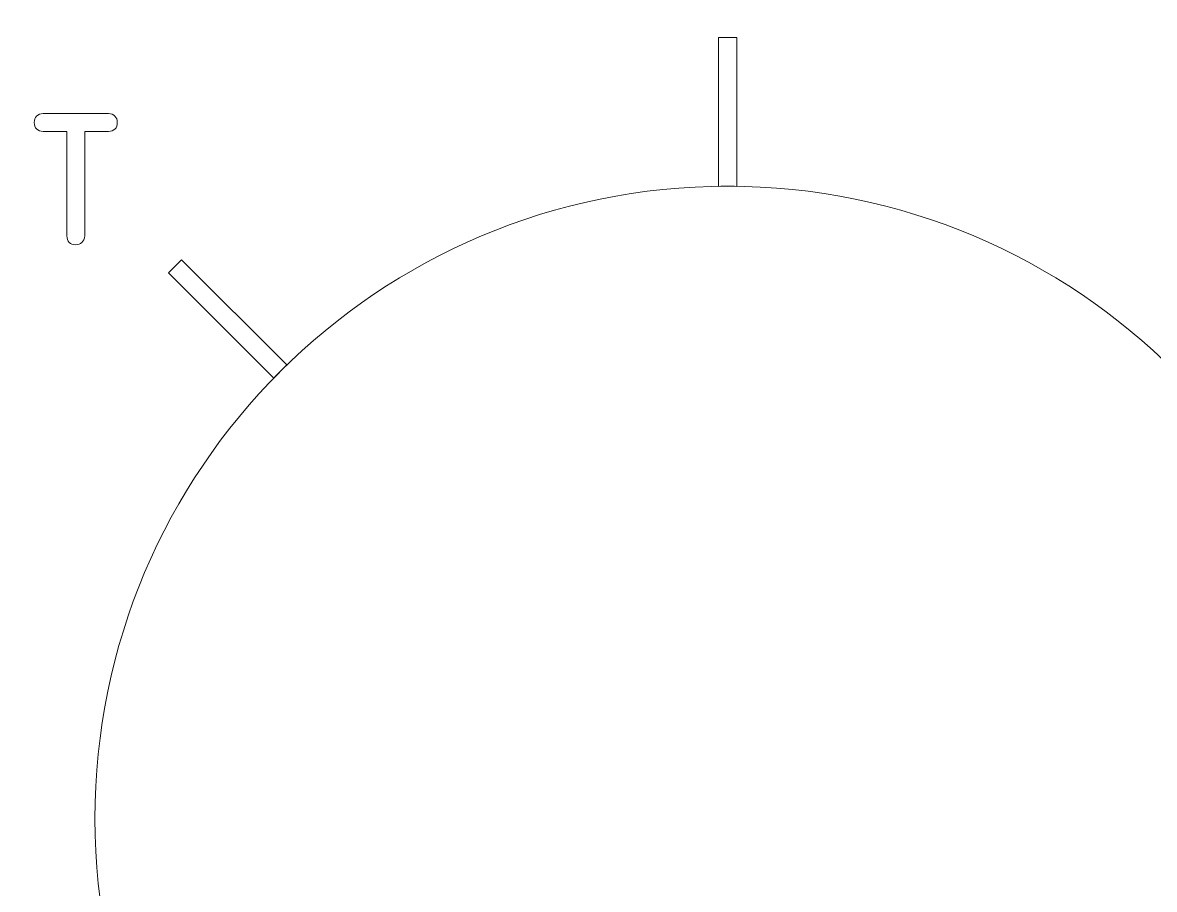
# Model space of a CAD drawing. Header units: millimetres. Extents: x -166 to 342, y -77 to 132.
# Drawn here: x 88.63 to 119.03, y -36.34 to -13.05 of the extents above; entities that cross this region are included whole.
import ezdxf

# ---------------------------------------------------------------- set-up
doc = ezdxf.new("R2010")
doc.units = ezdxf.units.MM
doc.header["$MEASUREMENT"] = 0
doc.layers.add('Engrave', color=7, linetype='Continuous')
doc.layers.add('Front', color=7, linetype='Continuous')

msp = doc.modelspace()

# ---------------------------------------------------------------- linework, layer by layer
at = {"layer": 'Engrave', "color": 225, "lineweight": 9}
msp.add_open_spline([(107.3189, -17.4459), (107.3189, -17.4459), (107.3189, -13.4427), (107.3189, -13.4427), (107.3189, -13.4427), (107.3189, -13.4427), (107.8189, -13.4427), (107.8189, -13.4427), (107.8189, -13.4427), (107.8189, -13.4427), (107.8189, -17.4459), (107.8189, -17.4459), (107.8189, -17.4459), (107.7356, -17.4447), (107.6524, -17.4427), (107.5688, -17.4427), (107.5688, -17.4427), (107.4852, -17.4427), (107.4021, -17.4447), (107.3189, -17.4459)], degree=3, knots=[0, 0, 0, 0, 0.1666667, 0.1666667, 0.1666667, 0.1666667, 0.3333333, 0.3333333, 0.3333333, 0.3333333, 0.5, 0.5, 0.5, 0.5, 0.6666667, 0.6666667, 0.6666667, 0.6666667, 1, 1, 1, 1], dxfattribs=at)
at = {"layer": 'Engrave', "color": 140, "lineweight": 9}
for points, knots in [([(89.8132, -18.7737), (89.8132, -18.7737), (89.8132, -15.9727), (89.8132, -15.9727), (89.8132, -15.9727), (89.8132, -15.9727), (89.1812, -15.9727), (89.1812, -15.9727), (89.1812, -15.9727), (89.0206, -15.9604), (88.9401, -15.8793), (88.9407, -15.7311), (88.9407, -15.7311), (88.9413, -15.5823), (89.0218, -15.5006), (89.1812, -15.4871), (89.1812, -15.4871), (89.1812, -15.4871), (90.9297, -15.4871), (90.9297, -15.4871), (90.9297, -15.4871), (91.0879, -15.4994), (91.1678, -15.5812), (91.1684, -15.7311), (91.1684, -15.7311), (91.169, -15.8804), (91.0891, -15.9616), (90.9297, -15.9727), (90.9297, -15.9727), (90.9297, -15.9727), (90.2994, -15.9727), (90.2994, -15.9727), (90.2994, -15.9727), (90.2994, -15.9727), (90.2994, -18.7737), (90.2994, -18.7737), (90.2994, -18.7737), (90.273, -18.9366), (90.1883, -19.0172), (90.0449, -19.0148), (90.0449, -19.0148), (89.902, -19.0124), (89.825, -18.9319), (89.8132, -18.7737)], [0, 0, 0, 0, 0.0833333, 0.0833333, 0.0833333, 0.0833333, 0.1666667, 0.1666667, 0.1666667, 0.1666667, 0.25, 0.25, 0.25, 0.25, 0.3333333, 0.3333333, 0.3333333, 0.3333333, 0.4166667, 0.4166667, 0.4166667, 0.4166667, 0.5, 0.5, 0.5, 0.5, 0.5833333, 0.5833333, 0.5833333, 0.5833333, 0.6666667, 0.6666667, 0.6666667, 0.6666667, 0.75, 0.75, 0.75, 0.75, 0.8333333, 0.8333333, 0.8333333, 0.8333333, 1, 1, 1, 1]), ([(95.3741, -22.6015), (95.3741, -22.6015), (92.5429, -19.7703), (92.5429, -19.7703), (92.5429, -19.7703), (92.5429, -19.7703), (92.8965, -19.4167), (92.8965, -19.4167), (92.8965, -19.4167), (92.8965, -19.4167), (95.7276, -22.2478), (95.7276, -22.2478), (95.7276, -22.2478), (95.608, -22.3639), (95.4902, -22.4819), (95.3741, -22.6015)], [0, 0, 0, 0, 0.2, 0.2, 0.2, 0.2, 0.4, 0.4, 0.4, 0.4, 0.6, 0.6, 0.6, 0.6, 1, 1, 1, 1])]:
    msp.add_open_spline(points, degree=3, knots=knots, dxfattribs=at)
at = {"layer": 'Front', "color": 250, "lineweight": 9}
for points, knots in [([(152.6833, 132.2633), (152.6833, 132.2633), (81.6274, 132.2633), (81.6274, 132.2633), (81.6274, 132.2633), (81.0774, 132.2633), (80.6286, 131.8152), (80.6275, 131.2654), (80.6275, 131.2654), (80.6275, 131.2654), (80.618, 126.7054), (80.618, 126.7054), (80.618, 126.7054), (80.6178, 123.3068), (77.862, 120.5503), (74.4633, 120.5503), (74.4633, 120.5503), (74.4329, 120.5503), (74.4029, 120.5509), (74.3728, 120.5515), (74.3728, 120.5515), (74.3728, 120.5515), (74.3726, 120.5503), (74.3726, 120.5503), (74.3726, 120.5503), (74.3726, 120.5503), (70.5681, 120.5503), (70.5681, 120.5503), (70.5681, 120.5503), (70.0176, 120.5503), (69.5688, 120.1016), (69.5683, 119.5513), (69.5683, 119.5513), (69.5682, 66.8239), (69.5684, -17.0402), (69.5684, -64.3556), (69.5684, -64.3556), (69.5688, -64.9059), (70.0178, -65.3547), (70.5683, -65.3547), (70.5683, -65.3547), (70.5683, -65.3547), (74.0973, -65.3547), (74.0973, -65.3547), (74.0973, -65.3547), (74.0973, -65.3547), (74.0973, -65.3565), (74.0973, -65.3565), (74.0973, -65.3565), (74.1273, -65.3555), (74.1576, -65.3547), (74.1879, -65.3547), (74.1879, -65.3547), (77.5863, -65.3547), (80.3426, -68.1108), (80.3426, -71.5095), (80.3426, -71.5095), (80.3426, -71.5095), (80.3443, -75.837), (80.3443, -75.837), (80.3443, -75.837), (80.3445, -76.388), (80.7937, -76.8367), (81.3444, -76.8367), (81.3444, -76.8367), (81.3444, -76.8367), (159.3139, -76.8367), (159.3139, -76.8367), (159.3139, -76.8367), (159.8569, -76.8367), (160.3016, -76.4019), (160.3139, -75.8594), (160.3139, -75.8594), (160.3139, -75.8594), (160.4131, -71.4821), (160.4131, -71.4821), (160.4131, -71.4821), (160.4133, -71.4745), (160.4133, -71.4683), (160.4133, -71.461), (160.4133, -71.461), (160.4192, -68.0689), (162.779, -65.3589), (166.1733, -65.3589), (166.1733, -65.3589), (166.2035, -65.3589), (166.2337, -65.3595), (166.2638, -65.3601), (166.2638, -65.3601), (166.2638, -65.3601), (166.2638, -65.3589), (166.2638, -65.3589), (166.2638, -65.3589), (166.2638, -65.3589), (170.068, -65.3589), (170.068, -65.3589), (170.068, -65.3589), (170.6189, -65.3589), (171.0683, -64.9096), (171.0683, -64.3587), (171.0683, -64.3587), (171.0682, -17.1467), (171.0682, 32.5805), (171.0682, 86.8463), (171.0682, 86.8463), (171.0682, 87.3972), (170.619, 87.8464), (170.0682, 87.8464), (170.0682, 87.8464), (170.0682, 87.8464), (166.539, 87.8464), (166.539, 87.8464), (166.539, 87.8464), (166.539, 87.8464), (166.539, 87.8478), (166.539, 87.8478), (166.539, 87.8478), (166.5091, 87.8472), (166.479, 87.8464), (166.4487, 87.8464), (166.4487, 87.8464), (163.0501, 87.8464), (160.294, 91.5024), (160.294, 94.9012), (160.294, 94.9012), (160.3992, 98.6272), (161.7592, 101.4373), (166.5219, 102.0797), (166.5219, 102.0797), (167.3051, 102.2579), (167.371, 103.0392), (167.0458, 103.7648), (167.0458, 103.7648), (162.8334, 113.1637), (158.0492, 122.4704), (153.5834, 131.699), (153.5834, 131.699), (153.4124, 132.0527), (153.0762, 132.2633), (152.6833, 132.2633)], [0, 0, 0, 0, 0.0277778, 0.0277778, 0.0277778, 0.0277778, 0.0555556, 0.0555556, 0.0555556, 0.0555556, 0.0833333, 0.0833333, 0.0833333, 0.0833333, 0.1111111, 0.1111111, 0.1111111, 0.1111111, 0.1388889, 0.1388889, 0.1388889, 0.1388889, 0.1666667, 0.1666667, 0.1666667, 0.1666667, 0.1944444, 0.1944444, 0.1944444, 0.1944444, 0.2222222, 0.2222222, 0.2222222, 0.2222222, 0.25, 0.25, 0.25, 0.25, 0.2777778, 0.2777778, 0.2777778, 0.2777778, 0.3055556, 0.3055556, 0.3055556, 0.3055556, 0.3333333, 0.3333333, 0.3333333, 0.3333333, 0.3611111, 0.3611111, 0.3611111, 0.3611111, 0.3888889, 0.3888889, 0.3888889, 0.3888889, 0.4166667, 0.4166667, 0.4166667, 0.4166667, 0.4444444, 0.4444444, 0.4444444, 0.4444444, 0.4722222, 0.4722222, 0.4722222, 0.4722222, 0.5, 0.5, 0.5, 0.5, 0.5277778, 0.5277778, 0.5277778, 0.5277778, 0.5555556, 0.5555556, 0.5555556, 0.5555556, 0.5833333, 0.5833333, 0.5833333, 0.5833333, 0.6111111, 0.6111111, 0.6111111, 0.6111111, 0.6388889, 0.6388889, 0.6388889, 0.6388889, 0.6666667, 0.6666667, 0.6666667, 0.6666667, 0.6944444, 0.6944444, 0.6944444, 0.6944444, 0.7222222, 0.7222222, 0.7222222, 0.7222222, 0.75, 0.75, 0.75, 0.75, 0.7777778, 0.7777778, 0.7777778, 0.7777778, 0.8055556, 0.8055556, 0.8055556, 0.8055556, 0.8333333, 0.8333333, 0.8333333, 0.8333333, 0.8611111, 0.8611111, 0.8611111, 0.8611111, 0.8888889, 0.8888889, 0.8888889, 0.8888889, 0.9166667, 0.9166667, 0.9166667, 0.9166667, 0.9444444, 0.9444444, 0.9444444, 0.9444444, 1, 1, 1, 1]), ([(107.5687, -17.4426), (98.1809, -17.4426), (90.5689, -25.0559), (90.5689, -34.4436), (90.5689, -34.4436), (90.5689, -43.8294), (98.1812, -51.4427), (107.569, -51.4427), (107.569, -51.4427), (116.9559, -51.4427), (124.5688, -43.8302), (124.5688, -34.4436), (124.5688, -34.4436), (124.5685, -25.0539), (116.9562, -17.4438), (107.5687, -17.4426)], [0, 0, 0, 0, 0.2, 0.2, 0.2, 0.2, 0.4, 0.4, 0.4, 0.4, 0.6, 0.6, 0.6, 0.6, 1, 1, 1, 1])]:
    msp.add_open_spline(points, degree=3, knots=knots, dxfattribs=at)

doc.saveas('drawing.dxf')
